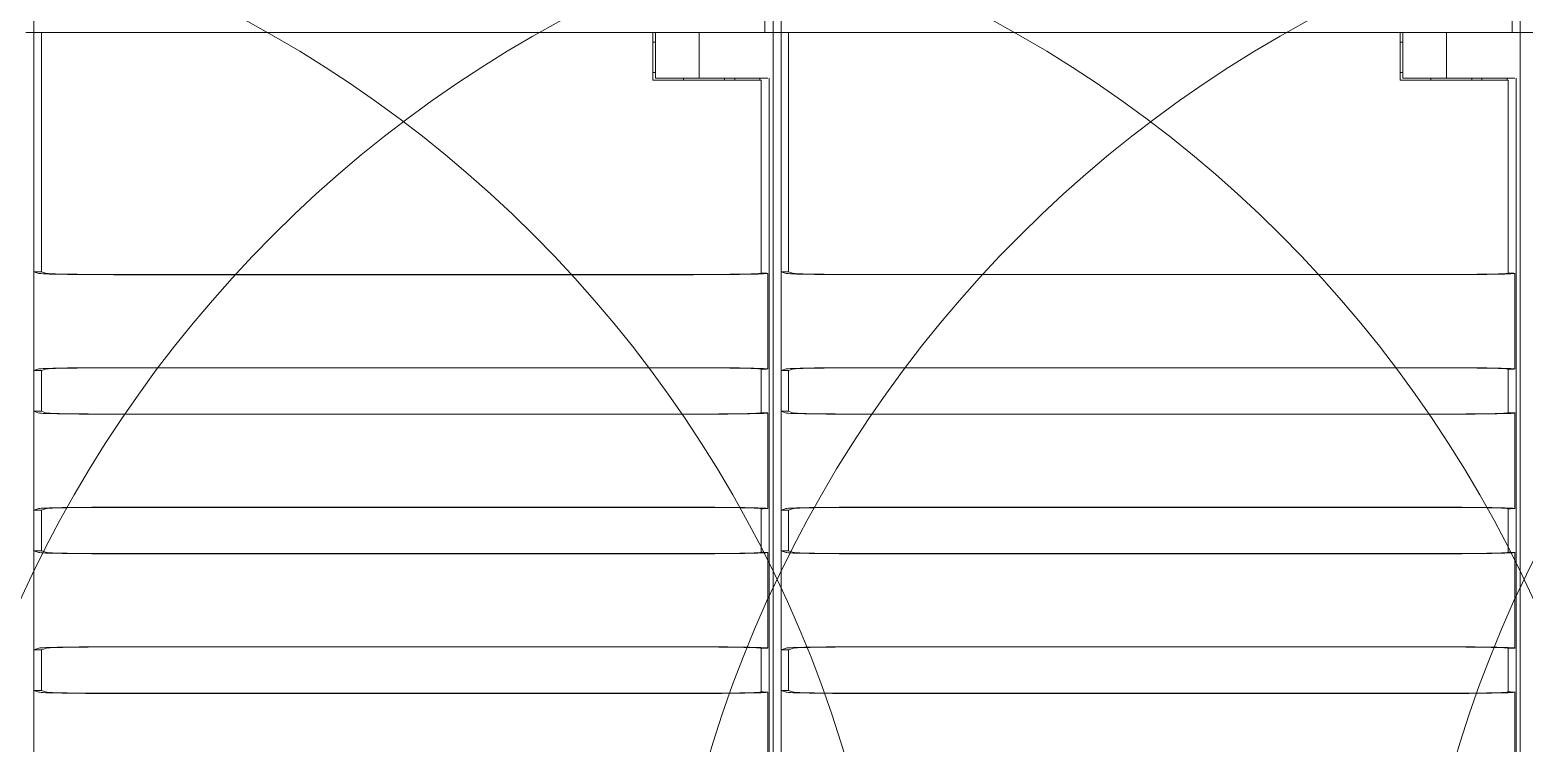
# Model space of a CAD drawing. Header units: millimetres. Extents: x -6000 to 26000, y -6000 to 26000.
# Drawn here: x 114.29 to 125.45, y -4334.08 to -4328.75 of the extents above; entities that cross this region are included whole.
import ezdxf

# ---------------------------------------------------------------- set-up
doc = ezdxf.new("R2010")
doc.units = ezdxf.units.MM
doc.header["$MEASUREMENT"] = 0
doc.layers.add('Чертеж и Рисунок_Ном._пера__7', color=7, linetype='Continuous', lineweight=15)

msp = doc.modelspace()

# ---------------------------------------------------------------- linework, layer by layer
at = {"layer": 'Чертеж и Рисунок_Ном._пера__7', "color": 7, "linetype": 'Continuous', "lineweight": 15}
for p, q in [((114.319, -4328.772), (114.319, -4322.176)), ((114.319, -4328.772), (114.319, -4322.177)), ((119.781, -4328.772), (119.781, -4322.176)), ((119.842, -4322.176), (119.842, -4328.772)), ((119.842, -4322.176), (119.842, -4328.772)), ((119.902, -4328.772), (119.902, -4322.176)), ((119.902, -4328.772), (119.902, -4322.177)), ((125.364, -4328.772), (125.364, -4322.176)), ((125.424, -4322.176), (125.424, -4328.772)), ((125.424, -4322.176), (125.424, -4328.772)), ((114.259, -4328.772), (119.781, -4328.772)), ((114.319, -4328.772), (114.354, -4328.772)), ((114.319, -4330.559), (114.319, -4328.772)), ((114.91, -4328.772), (114.354, -4328.772)), ((114.375, -4328.772), (114.375, -4330.559)), ((119.13, -4328.772), (114.91, -4328.772)), ((114.91, -4328.772), (114.913, -4328.772)), ((114.913, -4328.772), (118.944, -4328.772)), ((118.944, -4328.772), (118.944, -4329.127)), ((118.944, -4328.842), (118.965, -4328.842)), ((118.965, -4329.113), (118.965, -4328.772)), ((119.13, -4328.772), (119.291, -4328.772)), ((119.291, -4328.772), (119.804, -4328.772)), ((119.291, -4329.113), (119.291, -4328.772)), ((119.804, -4328.772), (119.842, -4328.772)), ((119.842, -4328.772), (119.807, -4328.772)), ((119.842, -4328.772), (125.364, -4328.772)), ((119.842, -4328.772), (119.842, -4345.203)), ((119.902, -4328.772), (119.937, -4328.772)), ((119.902, -4330.559), (119.902, -4328.772)), ((120.493, -4328.772), (119.937, -4328.772)), ((119.958, -4328.772), (119.958, -4330.559)), ((124.713, -4328.772), (120.493, -4328.772)), ((120.493, -4328.772), (120.496, -4328.772)), ((120.496, -4328.772), (124.527, -4328.772)), ((124.527, -4328.772), (124.527, -4329.127)), ((124.527, -4328.842), (124.548, -4328.842)), ((124.548, -4329.113), (124.548, -4328.772)), ((124.713, -4328.772), (124.874, -4328.772)), ((124.874, -4328.772), (125.386, -4328.772)), ((124.874, -4329.113), (124.874, -4328.772)), ((125.386, -4328.772), (125.424, -4328.772)), ((125.424, -4328.772), (125.389, -4328.772)), ((125.424, -4328.772), (125.424, -4345.203)), ((125.424, -4328.772), (130.946, -4328.772)), ((118.944, -4329.071), (118.965, -4329.071)), ((124.527, -4329.071), (124.548, -4329.071)), ((118.944, -4329.127), (119.248, -4329.127)), ((118.965, -4329.113), (119.291, -4329.113)), ((119.174, -4329.113), (119.174, -4329.127)), ((119.748, -4329.127), (119.248, -4329.127)), ((119.291, -4329.113), (119.804, -4329.113)), ((119.48, -4329.113), (119.48, -4329.127)), ((119.556, -4329.127), (119.556, -4329.113)), ((119.744, -4329.127), (119.744, -4329.113)), ((119.748, -4329.127), (119.754, -4329.127)), ((119.754, -4330.569), (119.754, -4329.127)), ((119.804, -4329.113), (119.804, -4329.113)), ((119.812, -4329.113), (119.812, -4344.998)), ((124.527, -4329.127), (124.831, -4329.127)), ((124.548, -4329.113), (124.874, -4329.113)), ((124.757, -4329.113), (124.757, -4329.127)), ((125.331, -4329.127), (124.831, -4329.127)), ((124.874, -4329.113), (125.386, -4329.113)), ((125.063, -4329.113), (125.063, -4329.127)), ((125.139, -4329.127), (125.139, -4329.113)), ((125.327, -4329.127), (125.327, -4329.113)), ((125.331, -4329.127), (125.336, -4329.127)), ((125.336, -4330.569), (125.336, -4329.127)), ((125.386, -4329.113), (125.386, -4329.113)), ((125.395, -4329.113), (125.395, -4344.998)), ((114.357, -4330.571), (114.319, -4330.559)), ((114.319, -4330.559), (114.375, -4330.559)), ((114.319, -4330.559), (114.319, -4331.298)), ((114.413, -4330.571), (114.375, -4330.559)), ((119.248, -4330.58), (114.913, -4330.58)), ((119.248, -4330.581), (114.913, -4330.581)), ((119.754, -4330.569), (119.748, -4330.571)), ((119.804, -4331.285), (119.804, -4330.571)), ((119.94, -4330.571), (119.902, -4330.559)), ((119.902, -4330.559), (119.958, -4330.559)), ((119.902, -4330.559), (119.902, -4331.298)), ((119.995, -4330.571), (119.958, -4330.559)), ((124.831, -4330.58), (120.496, -4330.58)), ((125.336, -4330.569), (125.331, -4330.571)), ((125.386, -4331.285), (125.386, -4330.571)), ((114.319, -4331.298), (114.357, -4331.285)), ((114.319, -4331.298), (114.375, -4331.298)), ((114.319, -4331.602), (114.319, -4331.298)), ((114.413, -4331.285), (114.375, -4331.298)), ((114.375, -4331.298), (114.375, -4331.602)), ((114.913, -4331.276), (119.248, -4331.276)), ((119.248, -4331.277), (114.913, -4331.277)), ((119.754, -4331.287), (119.748, -4331.285)), ((119.754, -4331.613), (119.754, -4331.287)), ((119.902, -4331.298), (119.94, -4331.285)), ((119.902, -4331.298), (119.958, -4331.298)), ((119.902, -4331.602), (119.902, -4331.298)), ((119.995, -4331.285), (119.958, -4331.298)), ((119.958, -4331.298), (119.958, -4331.602)), ((120.496, -4331.276), (124.831, -4331.276)), ((124.831, -4331.277), (120.496, -4331.277)), ((125.336, -4331.287), (125.331, -4331.285)), ((125.336, -4331.613), (125.336, -4331.287)), ((114.357, -4331.615), (114.319, -4331.602)), ((114.319, -4331.602), (114.319, -4332.341)), ((114.319, -4331.602), (114.375, -4331.602)), ((114.413, -4331.615), (114.375, -4331.602)), ((119.248, -4331.623), (114.913, -4331.623)), ((119.248, -4331.624), (114.913, -4331.624)), ((119.754, -4331.613), (119.748, -4331.615)), ((119.804, -4332.328), (119.804, -4331.615)), ((119.94, -4331.615), (119.902, -4331.602)), ((119.902, -4331.602), (119.902, -4332.341)), ((119.902, -4331.602), (119.958, -4331.602)), ((119.995, -4331.615), (119.958, -4331.602)), ((124.831, -4331.623), (120.496, -4331.623)), ((124.831, -4331.624), (120.496, -4331.624)), ((125.336, -4331.613), (125.331, -4331.615)), ((125.386, -4332.328), (125.386, -4331.615)), ((114.319, -4332.341), (114.357, -4332.328)), ((114.413, -4332.329), (114.375, -4332.341)), ((114.913, -4332.319), (119.248, -4332.319)), ((119.248, -4332.32), (114.913, -4332.32)), ((119.754, -4332.33), (119.748, -4332.329)), ((119.754, -4332.656), (119.754, -4332.33)), ((119.902, -4332.341), (119.94, -4332.328)), ((119.995, -4332.329), (119.958, -4332.341)), ((120.496, -4332.319), (124.831, -4332.319)), ((124.831, -4332.32), (120.496, -4332.32)), ((125.336, -4332.33), (125.331, -4332.329)), ((125.336, -4332.656), (125.336, -4332.33)), ((114.319, -4332.341), (114.375, -4332.341)), ((114.319, -4332.645), (114.319, -4332.341)), ((114.375, -4332.341), (114.375, -4332.645)), ((119.902, -4332.341), (119.958, -4332.341)), ((119.902, -4332.645), (119.902, -4332.341)), ((119.958, -4332.341), (119.958, -4332.645)), ((114.319, -4332.645), (114.319, -4333.384)), ((114.319, -4332.645), (114.375, -4332.645)), ((114.357, -4332.658), (114.319, -4332.645)), ((114.413, -4332.658), (114.375, -4332.645)), ((119.248, -4332.666), (114.913, -4332.666)), ((119.248, -4332.667), (114.913, -4332.667)), ((119.754, -4332.656), (119.748, -4332.658)), ((119.804, -4333.372), (119.804, -4332.658)), ((119.902, -4332.645), (119.902, -4333.384)), ((119.902, -4332.645), (119.958, -4332.645)), ((119.94, -4332.658), (119.902, -4332.645)), ((119.995, -4332.658), (119.958, -4332.645)), ((124.831, -4332.666), (120.496, -4332.666)), ((124.831, -4332.667), (120.496, -4332.667)), ((125.336, -4332.656), (125.331, -4332.658)), ((125.386, -4333.372), (125.386, -4332.658)), ((114.319, -4333.384), (114.357, -4333.372)), ((114.319, -4333.384), (114.375, -4333.384)), ((114.319, -4333.688), (114.319, -4333.384)), ((114.413, -4333.372), (114.375, -4333.384)), ((114.375, -4333.384), (114.375, -4333.688)), ((119.248, -4333.363), (114.913, -4333.363)), ((114.913, -4333.363), (119.248, -4333.363)), ((119.754, -4333.374), (119.748, -4333.372)), ((119.754, -4333.699), (119.754, -4333.374)), ((119.902, -4333.384), (119.94, -4333.372)), ((119.902, -4333.384), (119.958, -4333.384)), ((119.902, -4333.688), (119.902, -4333.384)), ((119.995, -4333.372), (119.958, -4333.384)), ((119.958, -4333.384), (119.958, -4333.688)), ((124.831, -4333.363), (120.496, -4333.363)), ((120.496, -4333.363), (124.831, -4333.363)), ((125.336, -4333.374), (125.331, -4333.372)), ((125.336, -4333.699), (125.336, -4333.374)), ((114.319, -4333.688), (114.375, -4333.688)), ((114.319, -4333.688), (114.319, -4342.774)), ((114.357, -4333.701), (114.319, -4333.688)), ((114.413, -4333.701), (114.375, -4333.688)), ((119.248, -4333.709), (114.913, -4333.709)), ((119.248, -4333.71), (114.913, -4333.71)), ((119.754, -4333.699), (119.748, -4333.701)), ((119.804, -4345.04), (119.804, -4333.701)), ((119.902, -4333.688), (119.958, -4333.688)), ((119.902, -4333.688), (119.902, -4342.774)), ((119.94, -4333.701), (119.902, -4333.688)), ((119.995, -4333.701), (119.958, -4333.688)), ((124.831, -4333.709), (120.496, -4333.709)), ((124.831, -4333.71), (120.496, -4333.71)), ((125.336, -4333.699), (125.331, -4333.701)), ((125.386, -4345.04), (125.386, -4333.701))]:
    msp.add_line(p, q, dxfattribs=at)
for centre in [(111.498, -4336.84), (117.08, -4336.84), (122.663, -4336.84), (128.246, -4336.84), (133.828, -4336.84)]:
    msp.add_circle(centre, 9.271, dxfattribs=at)
for centre, major_axis, start_param, end_param in [((114.913, -4330.571), (0.556, 0), 3.193953, 4.712389), ((114.913, -4330.571), (-0.501, 0), 0.05236, 1.570796), ((119.248, -4330.571), (-0.501, 0), 1.570796, 3.089233), ((119.248, -4330.571), (-0.556, 0), 1.570796, 3.091814), ((119.327, -4330.574), (-0.501, 0), 3.452397, 3.692176), ((120.496, -4330.571), (0.556, 0), 3.193953, 4.712389), ((120.496, -4330.571), (-0.501, 0), 0.05236, 1.570796), ((124.831, -4330.571), (-0.501, 0), 1.570796, 3.089233), ((124.831, -4330.571), (-0.556, 0), 1.570796, 3.091814), ((124.91, -4330.574), (-0.501, 0), 3.452397, 3.692176), ((114.913, -4331.286), (0.556, 0), 1.570796, 3.089233), ((114.913, -4331.286), (-0.501, 0), 4.712389, 6.230825), ((119.248, -4331.286), (-0.556, 0), 3.191371, 4.712389), ((119.248, -4331.286), (-0.501, 0), 3.193953, 4.712389), ((119.327, -4331.283), (-0.501, 0), 2.591009, 2.830789), ((120.496, -4331.286), (0.556, 0), 1.570796, 3.089233), ((120.496, -4331.286), (-0.501, 0), 4.712389, 6.230825), ((124.831, -4331.286), (-0.556, 0), 3.191371, 4.712389), ((124.831, -4331.286), (-0.501, 0), 3.193953, 4.712389), ((124.91, -4331.283), (-0.501, 0), 2.591009, 2.830789), ((114.913, -4331.614), (0.556, 0), 3.193953, 4.712389), ((114.913, -4331.614), (-0.501, 0), 0.05236, 1.570796), ((119.248, -4331.614), (-0.556, 0), 1.570796, 3.091814), ((119.248, -4331.614), (-0.501, 0), 1.570796, 3.089233), ((119.327, -4331.617), (-0.501, 0), 3.452397, 3.692176), ((120.496, -4331.614), (0.556, 0), 3.193953, 4.712389), ((120.496, -4331.614), (-0.501, 0), 0.05236, 1.570796), ((124.831, -4331.614), (-0.556, 0), 1.570796, 3.091814), ((124.831, -4331.614), (-0.501, 0), 1.570796, 3.089233), ((124.91, -4331.617), (-0.501, 0), 3.452397, 3.692176), ((114.913, -4332.329), (0.556, 0), 1.570796, 3.089233), ((114.913, -4332.329), (-0.501, 0), 4.712389, 6.230825), ((119.248, -4332.329), (-0.556, 0), 3.191371, 4.712389), ((119.248, -4332.329), (-0.501, 0), 3.193953, 4.712389), ((119.327, -4332.326), (-0.501, 0), 2.591009, 2.830789), ((120.496, -4332.329), (0.556, 0), 1.570796, 3.089233), ((120.496, -4332.329), (-0.501, 0), 4.712389, 6.230825), ((124.831, -4332.329), (-0.556, 0), 3.191371, 4.712389), ((124.831, -4332.329), (-0.501, 0), 3.193953, 4.712389), ((124.91, -4332.326), (-0.501, 0), 2.591009, 2.830789), ((114.913, -4332.657), (0.556, 0), 3.193953, 4.712389), ((114.913, -4332.657), (-0.501, 0), 0.05236, 1.570796), ((119.248, -4332.657), (-0.556, 0), 1.570796, 3.091814), ((119.248, -4332.657), (-0.501, 0), 1.570796, 3.089233), ((119.327, -4332.66), (-0.501, 0), 3.452397, 3.692176), ((120.496, -4332.657), (0.556, 0), 3.193953, 4.712389), ((120.496, -4332.657), (-0.501, 0), 0.05236, 1.570796), ((124.831, -4332.657), (-0.556, 0), 1.570796, 3.091814), ((124.831, -4332.657), (-0.501, 0), 1.570796, 3.089233), ((124.91, -4332.66), (-0.501, 0), 3.452397, 3.692176), ((114.913, -4333.372), (0.556, 0), 1.570796, 3.089233), ((114.913, -4333.372), (-0.501, 0), 4.712389, 6.230825), ((119.248, -4333.372), (-0.501, 0), 3.193953, 4.712389), ((119.248, -4333.372), (-0.556, 0), 3.191371, 4.712389), ((119.327, -4333.369), (-0.501, 0), 2.591009, 2.830789), ((120.496, -4333.372), (0.556, 0), 1.570796, 3.089233), ((120.496, -4333.372), (-0.501, 0), 4.712389, 6.230825), ((124.831, -4333.372), (-0.501, 0), 3.193953, 4.712389), ((124.831, -4333.372), (-0.556, 0), 3.191371, 4.712389), ((124.91, -4333.369), (-0.501, 0), 2.591009, 2.830789), ((114.913, -4333.701), (0.556, 0), 3.193953, 4.712389), ((114.913, -4333.701), (-0.501, 0), 0.05236, 1.570796), ((119.248, -4333.701), (0.556, 0), 4.712389, 6.233406), ((119.248, -4333.701), (-0.501, 0), 1.570796, 3.089233), ((119.327, -4333.704), (-0.501, 0), 3.452397, 3.692176), ((120.496, -4333.701), (0.556, 0), 3.193953, 4.712389), ((120.496, -4333.701), (-0.501, 0), 0.05236, 1.570796), ((124.831, -4333.701), (0.556, 0), 4.712389, 6.233406), ((124.831, -4333.701), (-0.501, 0), 1.570796, 3.089233), ((124.91, -4333.704), (-0.501, 0), 3.452397, 3.692176)]:
    msp.add_ellipse(centre, major_axis=major_axis, ratio=0.017455, start_param=start_param, end_param=end_param, dxfattribs=at)

doc.saveas('drawing.dxf')
